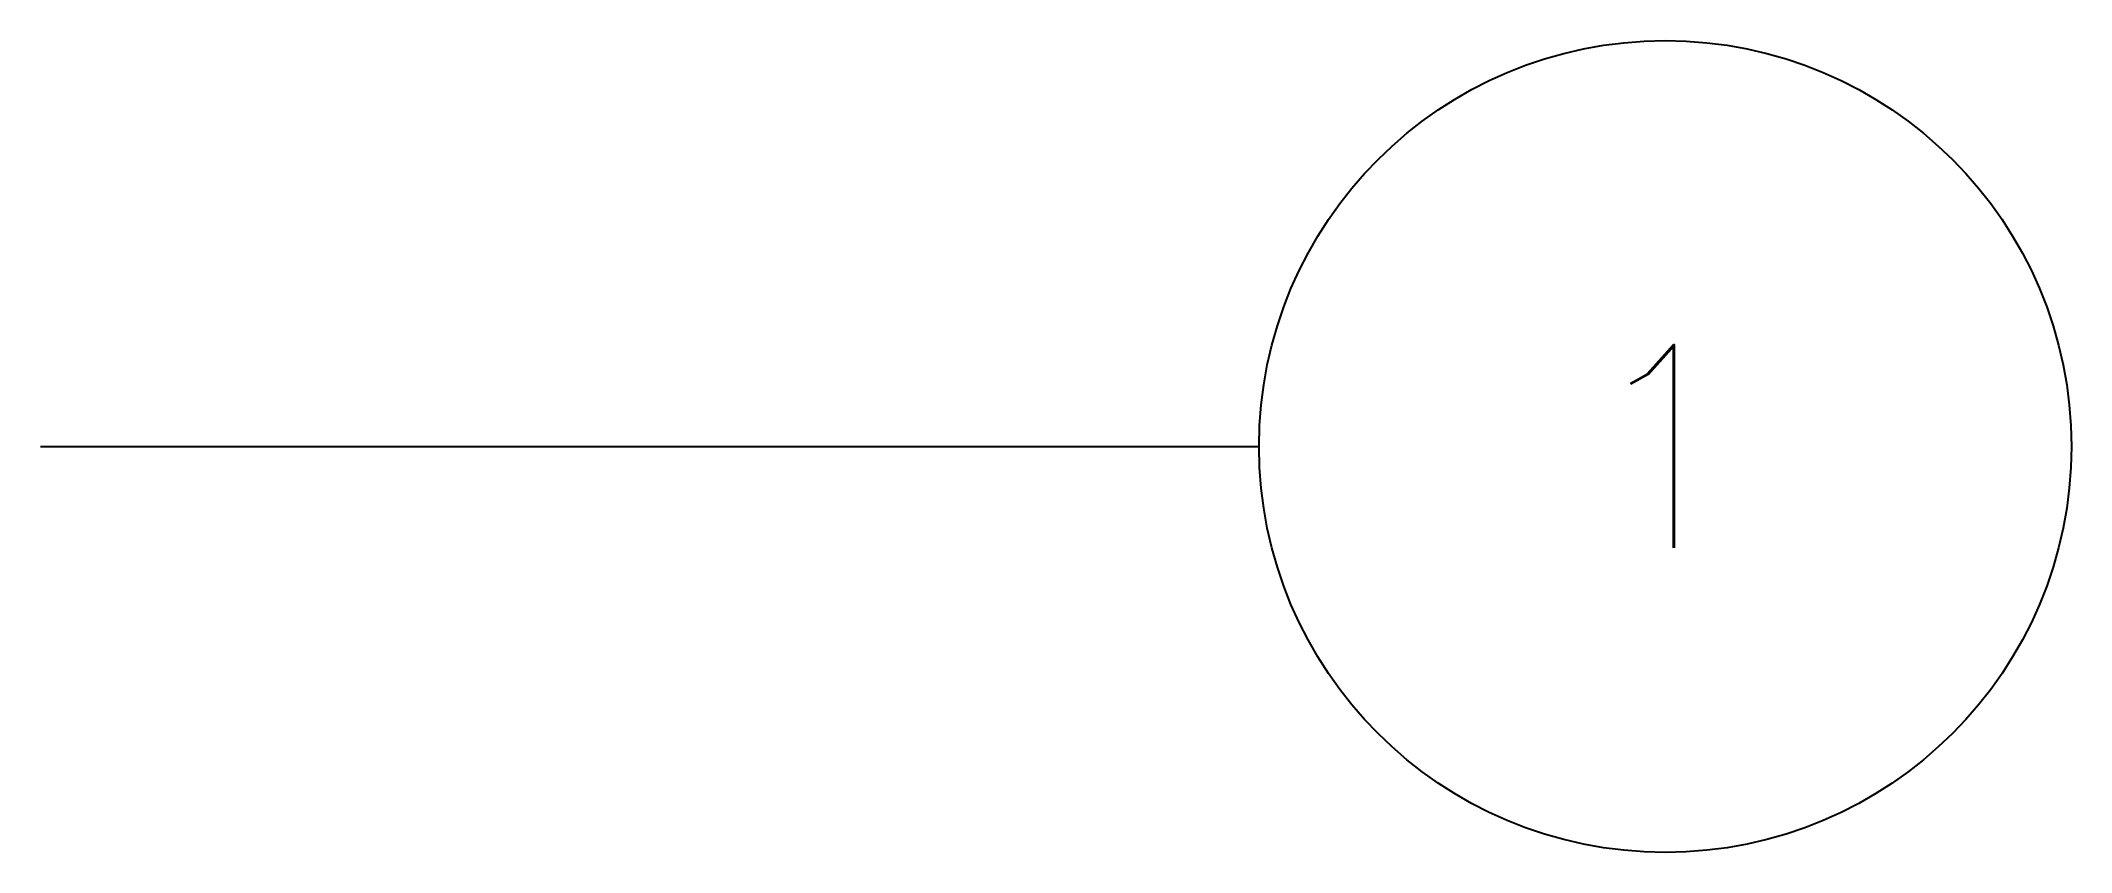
# Model space of a CAD drawing. Header units: millimetres. Extents: x -8 to 2, y -2 to 2.
import ezdxf
from ezdxf.enums import TextEntityAlignment as Align

# ---------------------------------------------------------------- set-up
doc = ezdxf.new("R2010")
doc.units = ezdxf.units.MM
doc.header["$MEASUREMENT"] = 0
doc.styles.add('ROMANS', font='romans.shx')

# ---------------------------------------------------------------- blocks, each defined once
blk = doc.blocks.new('Anno_Detail_A1')
blk.add_circle((0, 0), 2)
at = {"style": 'ROMANS'}
blk.add_attdef('NUMBER', text='', height=1, dxfattribs=at).set_placement((0, 0), align=Align.MIDDLE)

msp = doc.modelspace()

# ---------------------------------------------------------------- linework, layer by layer
msp.add_lwpolyline([(-8, 0), (-2, 0)])

# ---------------------------------------------------------------- block references
msp.add_blockref('Anno_Detail_A1', (0, 0)).add_auto_attribs({'NUMBER': '1'})

doc.saveas('drawing.dxf')
